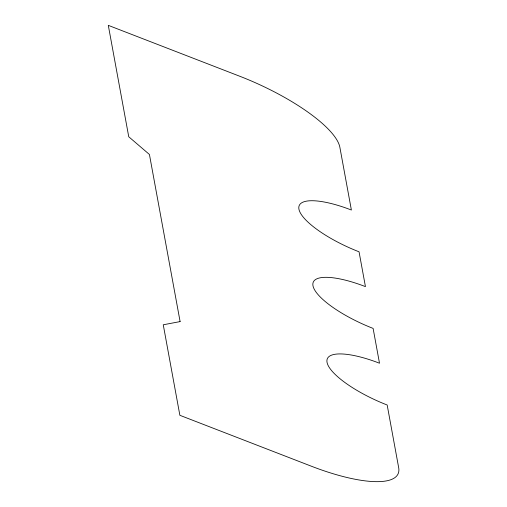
<?xml version="1.0" encoding="UTF-8"?>
<svg xmlns="http://www.w3.org/2000/svg" width="507" height="507" viewBox="0 0 507 507"><rect width="100%" height="100%" fill="white"/><g stroke="black" fill="none" stroke-linecap="round" stroke-linejoin="round"><path stroke-width="0.76" d="M180.105 321.596L163.254 324.778L179.871 415.303L311.235 466.161A102.465 29.615 24.5 0 0 398.673 467.669L387.171 404.998A61.48 17.77 24.5 0 1 327.034 362.315A61.48 17.77 24.5 0 1 379.502 363.221L373.108 328.403A61.48 17.77 24.5 0 1 312.977 285.714A61.48 17.77 24.5 0 1 365.439 286.62L359.051 251.802A61.48 17.77 24.5 0 1 298.921 209.118A61.48 17.77 24.5 0 1 351.383 210.025L339.88 147.353A102.465 29.615 24.5 0 0 239.659 76.208L108.295 25.35L128.746 136.763L149.432 154.477L180.105 321.596"/></g></svg>
